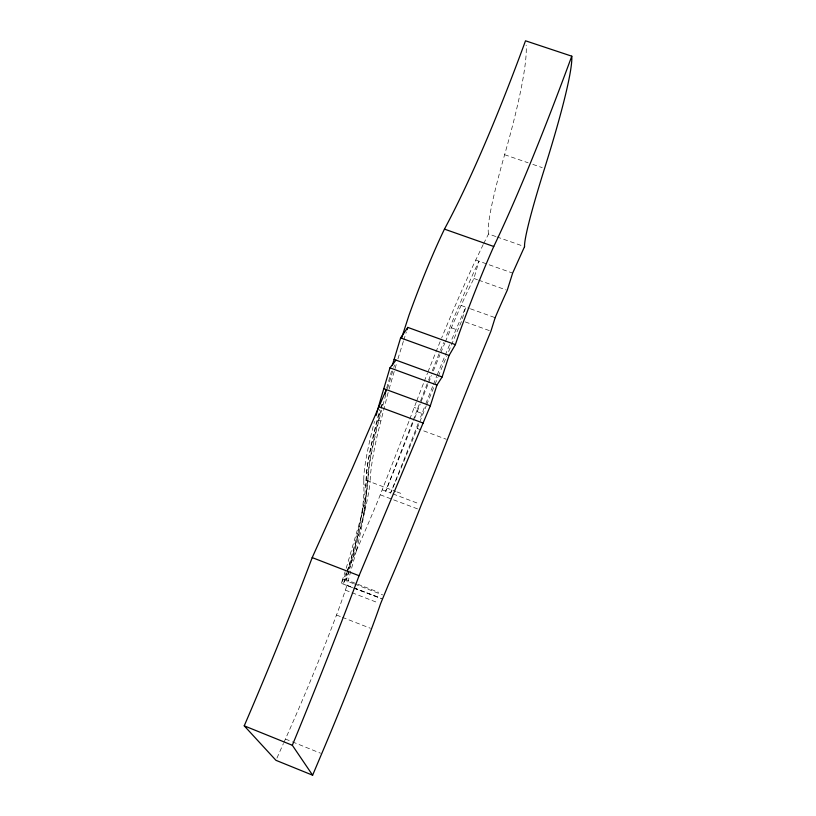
<?xml version="1.0" encoding="UTF-8"?>
<svg xmlns="http://www.w3.org/2000/svg" width="816" height="816" viewBox="0 0 816 816"><rect width="100%" height="100%" fill="white"/><g stroke="black" fill="none" stroke-linecap="round" stroke-linejoin="round"><path stroke-width="0.61" stroke-dasharray="4.08 3.06" d="M349.105 570.894A301.206 37.148 -67.6 0 1 346.433 579.87L354.348 549.678A365.568 44.911 -67.2 0 0 363.773 484.612L363.834 479.42L395.954 491.538M356.429 550.504A365.66 44.166 -67.2 0 0 366.078 485.489L366.17 480.298M347.249 571.414A301.155 37.607 -67.5 0 0 362.59 510.133L363.416 505.369A1167.247 137.006 -64.3 0 0 365.446 488.213L365.69 485.479A1162.484 136.537 -64.3 0 0 366.517 472.474L366.751 470.373A215.567 24.47 -70.4 0 1 377.512 418.129L379.746 409.561M364.191 510.775L365.038 505.981A1167.614 135.344 -64.3 0 0 367.118 488.845L367.373 486.122A1162.851 134.885 -64.3 0 0 368.251 473.127L368.485 471.026A215.597 24.164 -70.4 0 1 379.338 418.802L381.582 410.244M356.439 550.484L346.902 585.49L352.859 587.367M382.306 404.236L375.319 432.776A220.208 24.817 -70.4 0 0 367.945 480.563A208.723 26.071 -68.1 0 1 360.55 519.058L345.892 569.344M388.141 392.527L377.665 433.653A220.249 24.409 -70.4 0 0 370.148 481.399L367.955 480.553M382.867 405.348L385.846 394.597M488.509 234.049A156.009 14.096 -71.2 0 1 504.635 154.703L508.297 141.637A204.989 24.643 -70.8 0 0 526.157 45.145M386.651 388.202L391.527 371.137M389.079 389.099L396.494 363.661M387.508 388.691L393.424 368.618M445.393 341.741A248.482 20.543 -69.6 0 1 450.779 329.062L461.101 305.459A182.743 15.82 -69.7 0 1 473.923 278.47L478.951 261.171L476.207 267.005A256.693 21.175 -69.6 0 0 445.434 338.099M397.933 358.877L403.4 341.231M393.791 367.404L394.526 364.976M403.767 340.068L406.348 331.969M347.208 572.404L362.661 519.853A208.774 25.653 -68.1 0 0 370.158 481.369M346.922 572.526A301.155 37.607 -67.5 0 1 344.903 579.278L343.342 584.113L346.82 573.577M352.685 587.734L341.302 583.318L345.168 571.618M283.927 742.397L285.427 739.031A292.393 37.444 -68.1 0 0 336.508 615.029A84.915 9.292 -68.5 0 0 345.382 590.131L347.065 585.123M409.805 419.047L414.212 407.449A256.632 21.797 -69.6 0 1 416.354 401.829M413.182 420.301L417.598 408.704L414.212 407.449M408.918 421.372L378.787 498.556A329.44 45.482 -69.7 0 1 347.585 569.945M412.304 422.627L385.723 491.181A1632.224 477.717 -73.3 0 0 413.365 421.648M451.921 339.17A248.574 19.676 -69.6 0 1 455.481 330.766L465.752 307.122L461.805 320.688A369.413 26.489 -69.4 0 0 447.596 354.001M377.176 596.792L353.848 588.183M276.95 758.074L283.427 743.509M341.302 583.318L346.576 572.077M483.164 244.606L472.974 265.853A256.632 21.797 -69.6 0 0 441.609 338.059M483.684 243.535L488.539 233.978L495.74 236.507M504.635 154.714L528.125 162.782M532.828 164.393L542.232 167.627M496.944 236.926L523.352 246.208M475.728 260.029L512.642 273.095M473.923 278.47L477.493 279.745M478.686 280.163L506.042 289.894M461.101 305.459L469.282 308.387M470.455 308.815L495.149 317.669M465.304 321.943L489.773 330.745M451.33 327.787L456.032 329.48M414.661 418.333A1632.224 477.717 -73.3 0 0 417.231 411.692L422.035 413.467A248.574 19.676 -69.6 0 1 424.993 405.838M382.316 489.896L390.599 493.017A460.142 63.872 -70.3 0 0 417.18 428.461L446.219 439.232M378.287 420.148L380.664 421.036M366.517 472.474L368.251 473.127M397.147 491.987L400.717 493.333M392.965 493.915L419.036 503.758M363.752 484.653L366.058 485.53M380.317 494.812L418.261 509.164M363.416 505.369L365.038 505.981M344.913 579.258L356.602 583.777M357.765 584.225L378.644 592.314M343.067 579.574L353.532 583.624M354.695 584.072L382.622 594.884M354.011 587.816L382.286 598.771M346.994 585.347L352.859 587.622M354.032 588.081L381.041 598.546M345.372 590.131L378.206 602.871M336.508 615.029L341.18 616.855M342.353 617.314L370.403 628.269M285.427 739.031L291.271 741.397M292.444 741.866L320.535 753.209M417.598 408.704A256.693 21.175 -69.6 0 1 420.169 401.951M420.597 400.829A256.693 21.175 -69.6 0 1 428.125 381.347M428.584 380.164A256.693 21.175 -69.6 0 1 431.338 373.167M432.256 370.841A256.693 21.175 -69.6 0 1 439.997 351.451M440.446 350.329A256.693 21.175 -69.6 0 1 443.608 342.557M416.782 400.707A256.632 21.797 -69.6 0 1 423.841 382.459M424.3 381.286A256.632 21.797 -69.6 0 1 427.502 373.096M427.961 371.933A256.632 21.797 -69.6 0 1 440.711 340.241M425.84 403.665A248.574 19.676 -69.6 0 1 433 385.458M433.429 384.407A248.574 19.676 -69.6 0 1 436.723 376.156M437.192 374.983A248.574 19.676 -69.6 0 1 449.677 344.536M422.035 413.467A1635.672 459.306 -73.1 0 1 419.465 420.107M418.18 423.433A1635.672 459.306 -73.1 0 1 390.599 493.017M417.231 411.692A248.482 20.543 -69.6 0 1 420.189 404.063M421.036 401.9A248.482 20.543 -69.6 0 1 428.216 383.704M428.635 382.653A248.482 20.543 -69.6 0 1 431.47 375.574M433.357 370.913A248.482 20.543 -69.6 0 1 439.895 354.94M440.813 352.706A248.482 20.543 -69.6 0 1 444.934 342.822M417.18 428.461A369.413 26.489 -69.4 0 1 419.353 423.014M419.781 421.933A369.413 26.489 -69.4 0 1 426.248 405.838M426.676 404.777A369.413 26.489 -69.4 0 1 434.54 385.448M435.02 384.295A369.413 26.489 -69.4 0 1 437.855 377.41M438.325 376.268A369.413 26.489 -69.4 0 1 446.678 356.184M364.201 510.745A301.206 37.148 -67.6 0 1 349.748 568.691M366.109 480.451A168.994 19.594 -70.2 0 1 380.287 410.326M380.909 408.102A168.994 19.594 -70.2 0 1 382.204 403.594M363.773 479.573A168.963 19.931 -70.2 0 1 374.493 421.454"/><path stroke-width="1.22" d="M376.084 415.528A168.963 19.931 -70.2 0 1 383.826 388.61L389.966 367.853L395.995 360.121M392.282 365.507L400.605 337.885L407.827 327.41L455.379 344.627L459.204 333.336A143.392 11.546 -70.1 0 1 493.751 246.493A510.52 50.888 -72.4 0 0 571.771 56.182L525.514 40.8A507.348 75.215 -73.8 0 1 444.475 229.092A142.82 17.156 -70.2 0 0 409 315.211L401.645 337.997M495.149 317.669L490.936 331.163A370.209 19.115 -69.5 0 0 447.382 439.661A462.08 46.277 -70.2 0 1 421.403 504.655L417.955 513.386A331.01 30.661 -69.7 0 1 388.049 585.562L380.552 603.779A85.211 6.548 -68.9 0 1 371.566 628.718A293.607 26.418 -68.6 0 1 321.708 753.678L312.62 775.2L275.951 760.318L244.229 725.832A1611.947 570.017 -61.3 0 0 312.202 557.603L352.155 468.71L386.335 389.589M312.62 775.2L292.322 745.263A1640.221 416.089 -64 0 0 359.06 575.708L430.328 405.807L436.948 385.06L442.129 376.982L449.065 355.49L455.379 344.627M407.082 329.684L407.827 327.41M524.555 246.626L512.642 273.095L507.226 290.312A183.243 10.945 -69.7 0 0 495.149 317.669M444.465 229.123L493.751 246.483M400.605 337.885L449.065 355.49M394.108 359.428L442.129 376.982M389.966 367.853L436.948 385.06M383.795 388.661L430.328 405.807M379.022 406.735L423.249 423.106M312.202 557.603L359.06 575.708M244.229 725.832L292.322 745.263M524.535 246.707A156.529 9.476 -70.7 0 1 544.578 168.433L548.597 155.438A205.836 16.595 -70.4 0 0 571.781 56.161M384.938 394.301A168.994 19.594 -70.2 0 1 386.366 389.538"/></g></svg>
